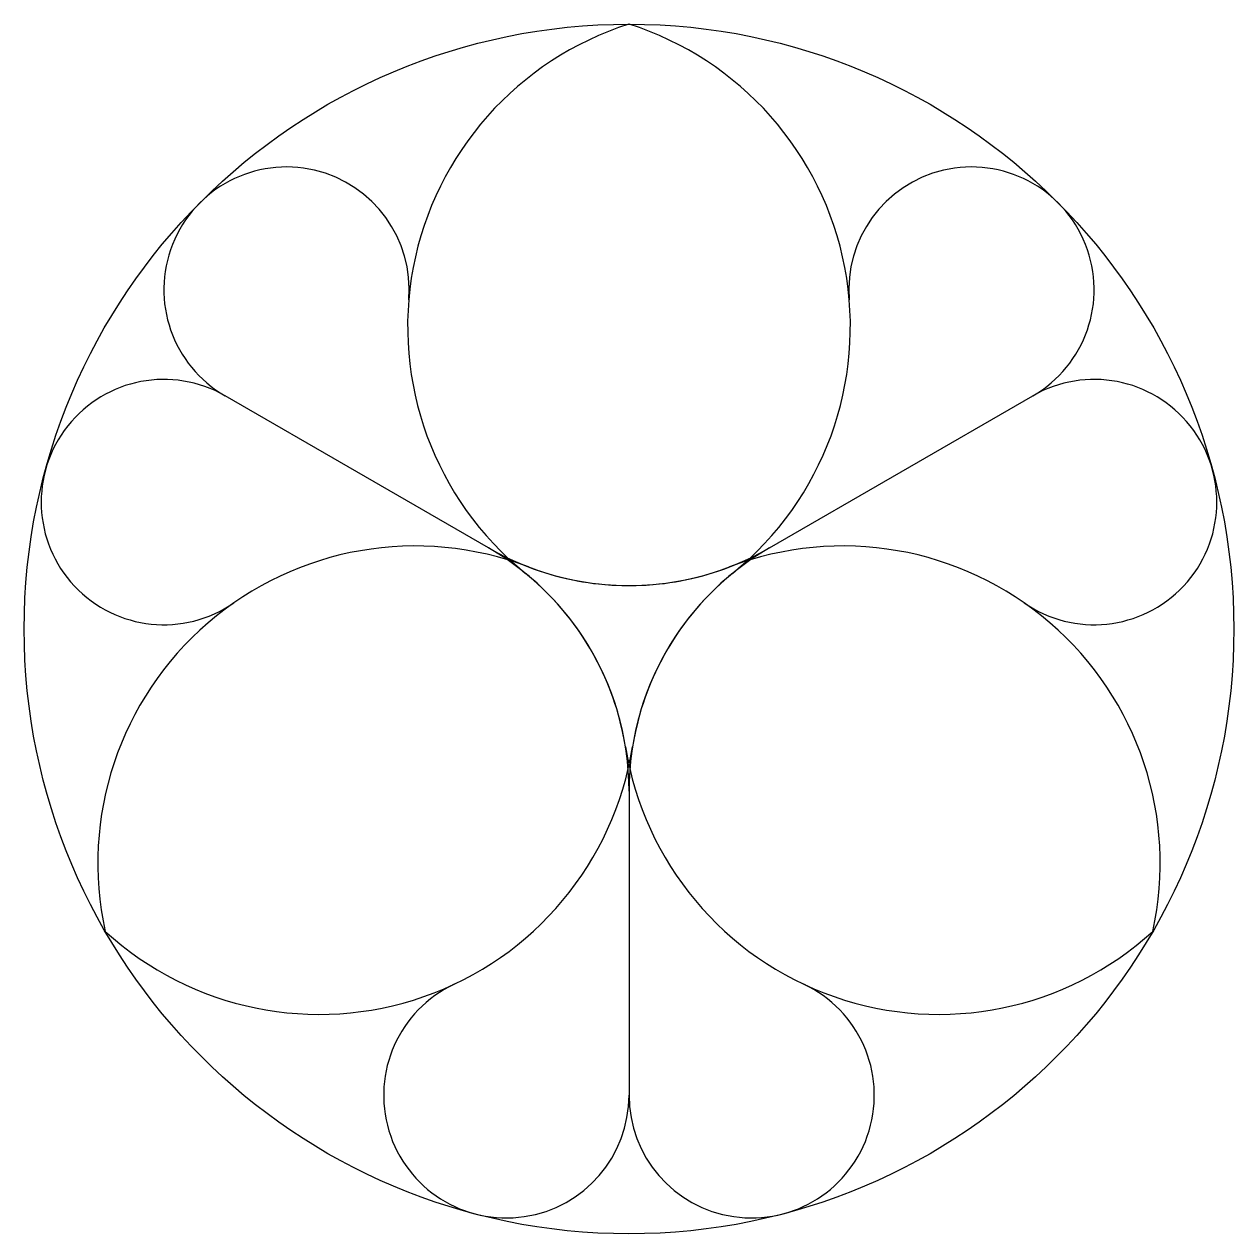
# Model space of a CAD drawing. Extents: x -15 to 15, y -15 to 15.
import ezdxf

# ---------------------------------------------------------------- set-up
doc = ezdxf.new("R2010")
doc.units = 0
doc.layers.add('MODELSKETCH_VISIBLE', color=7, linetype='CONTINUOUS')

msp = doc.modelspace()

# ---------------------------------------------------------------- linework, layer by layer
at = {"layer": 'MODELSKETCH_VISIBLE'}
for p, q in [((-3.488, 2.014), (-10.035, 5.793)), ((3.488, 2.014), (10.035, 5.793)), ((0, -4.027), (0, -11.587))]:
    msp.add_line(p, q, dxfattribs=at)
msp.add_circle((0, 0), 15.029, dxfattribs=at)
for centre, radius, start, end in [((2.382, 7.515), 7.883, 107.588, 230.9675), ((2.382, 7.515), 7.883, 107.588, 230.9675), ((-2.382, 7.515), 7.883, 309.0325, 72.412), ((-8.511, 8.433), 3.048, 355.1796, 240), ((8.511, 8.433), 3.048, 300, 184.8204), ((-11.559, 3.154), 3.048, 60, 304.8204), ((11.559, 3.154), 3.048, 235.1796, 120), ((-5.317, -5.82), 7.883, 69.0325, 192.412), ((-6.975, -4.027), 6.975, 27.3495, 60), ((0, 8.054), 6.975, 240, 272.6505), ((0, 8.054), 6.975, 267.3495, 300), ((6.975, -4.027), 6.975, 120, 152.6505), ((5.317, -5.82), 7.883, 347.588, 110.9675), ((5.317, -5.82), 7.883, 347.588, 110.9675), ((0, 8.054), 6.975, 249.0325, 267.3495), ((0, 8.054), 6.975, 272.6505, 290.9675), ((-6.975, -4.027), 6.975, 32.6505, 50.9675), ((6.975, -4.027), 6.975, 129.0325, 147.3495), ((-6.975, -4.027), 6.975, 0, 32.6505), ((6.975, -4.027), 6.975, 147.3495, 180), ((-6.975, -4.027), 6.975, 9.0325, 27.3495), ((6.975, -4.027), 6.975, 152.6505, 170.9675), ((-7.699, -1.694), 7.883, 227.588, 350.9675), ((-7.699, -1.694), 7.883, 227.588, 350.9675), ((7.699, -1.694), 7.883, 189.0325, 312.412), ((-3.048, -11.587), 3.048, 115.1796, 0), ((3.048, -11.587), 3.048, 180, 64.8204)]:
    msp.add_arc(centre, radius, start, end, dxfattribs=at)

doc.saveas('drawing.dxf')
